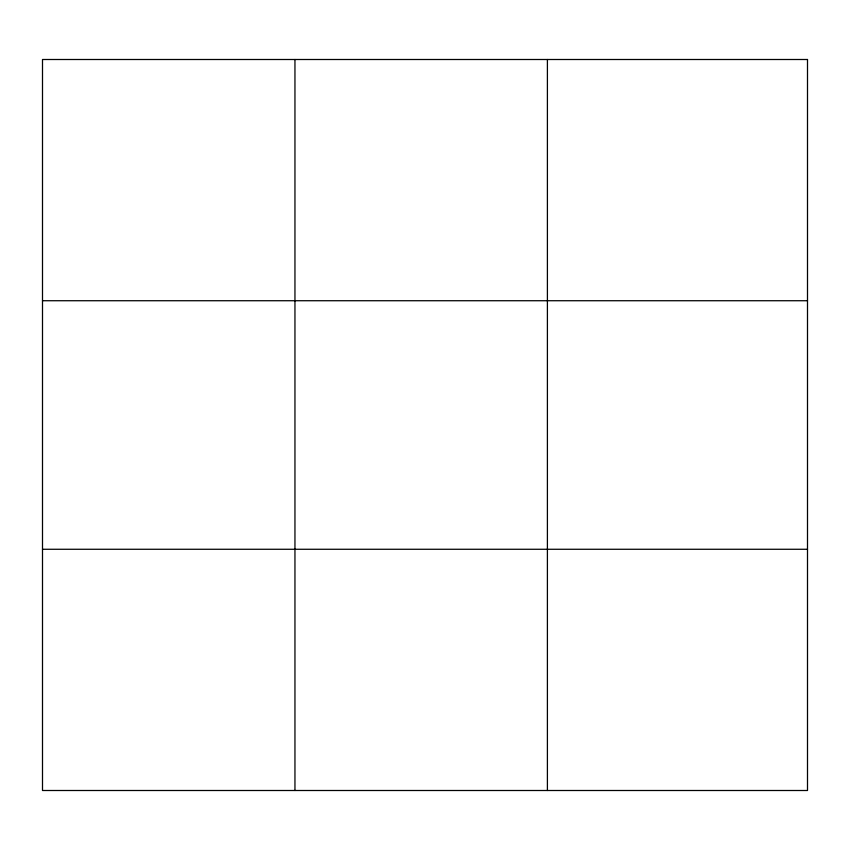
<?xml version="1.0" encoding="UTF-8"?>
<svg xmlns="http://www.w3.org/2000/svg" width="850" height="850" viewBox="0 0 850 850"><rect width="100%" height="100%" fill="white"/><g stroke="black" fill="none" stroke-linecap="round" stroke-linejoin="round"><path stroke-width="1.27" d="M294.95 790.5L294.95 59.5M547.4 790.5L547.4 59.5M42.5 300.73L807.5 300.73M42.5 549.27L807.5 549.27M807.5 59.5L807.5 790.5L42.5 790.5L42.5 59.5L807.5 59.5"/></g></svg>
